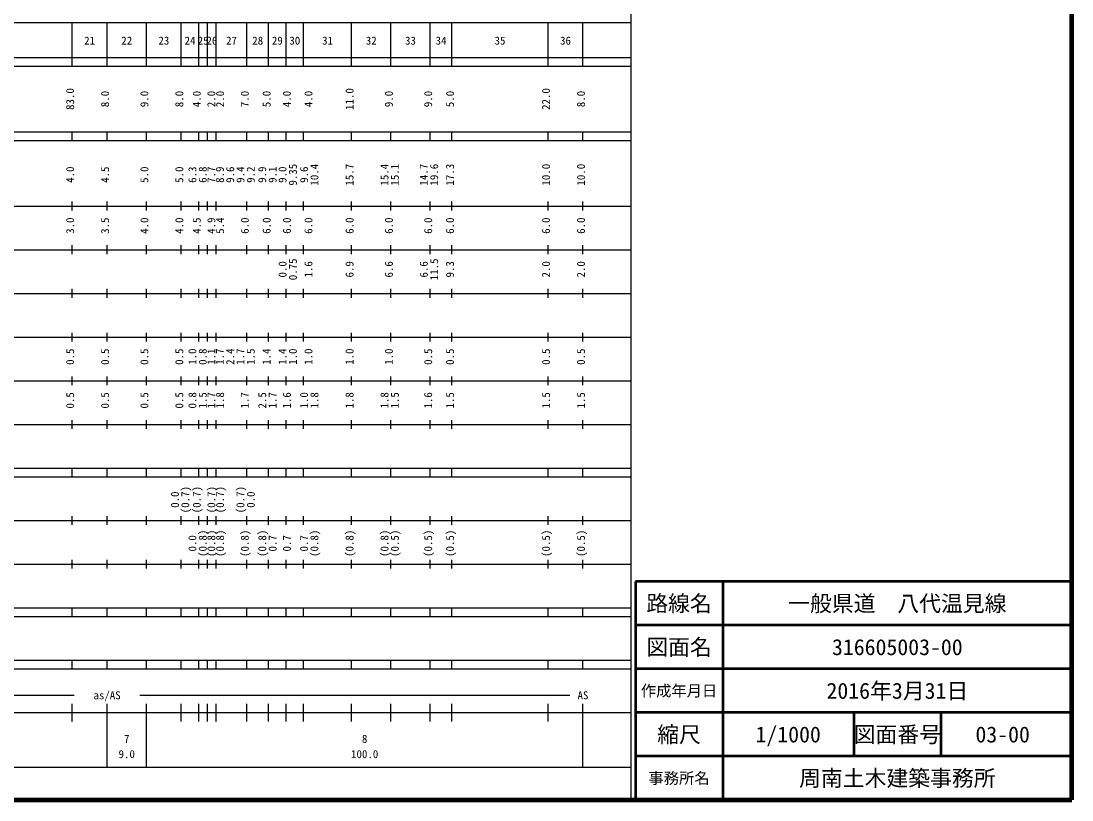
# Model space of a CAD drawing. Units: millimetres on the paper, enlarged 1000 times. Extents: x 40000 to 680000, y 20000 to 380000.
# Drawn here: x 439291 to 680000, y 20000 to 198357 of the extents above; entities that cross this region are included whole.
import ezdxf
from ezdxf.enums import TextEntityAlignment as Align

# ---------------------------------------------------------------- set-up
doc = ezdxf.new("R2010")
doc.units = ezdxf.units.MM
doc.header["$LTSCALE"] = 1000
for name, color, linetype, lineweight in [('M-TTL', 2, 'Continuous', 140), ('M-TTL-BAND', 7, 'Continuous', 25), ('M-TTL-FRAM', 2, 'Continuous', 50), ('M-TTL-LINE', 7, 'Continuous', 50)]:
    doc.layers.add(name, color=color, linetype=linetype, lineweight=lineweight)
doc.layers.add('M-TTL-TXT', color=7, linetype='Continuous')
doc.styles.add('ＭＳ ゴシック', font='')
doc.styles.get('ＭＳ ゴシック').set_extended_font_data('MS Gothic')

msp = doc.modelspace()

# ---------------------------------------------------------------- linework, layer by layer
at = {"layer": 'M-TTL'}
for p, q in [((680000, 20000), (680000, 380000)), ((40000, 20000), (680000, 20000))]:
    msp.add_line(p, q, dxfattribs=at)
at = {"layer": 'M-TTL-BAND'}
for p, q in [((579000, 20000), (579000, 370000)), ((68000, 198000), (579000, 198000)), ((451000, 188000), (451000, 198000)), ((459000, 188000), (459000, 198000)), ((468000, 188000), (468000, 198000)), ((476000, 188000), (476000, 198000)), ((480000, 188000), (480000, 198000)), ((482000, 188000), (482000, 198000)), ((484000, 188000), (484000, 198000)), ((491000, 188000), (491000, 198000)), ((496000, 188000), (496000, 198000)), ((500000, 188000), (500000, 198000)), ((504000, 188000), (504000, 198000)), ((515000, 188000), (515000, 198000)), ((524000, 188000), (524000, 198000)), ((533000, 188000), (533000, 198000)), ((538000, 188000), (538000, 198000)), ((560000, 188000), (560000, 198000)), ((568000, 188000), (568000, 198000)), ((40000, 190000), (579000, 190000)), ((40000, 188000), (579000, 188000)), ((40000, 173000), (579000, 173000)), ((40000, 171000), (579000, 171000)), ((451000, 171000), (451000, 173000)), ((459000, 171000), (459000, 173000)), ((468000, 171000), (468000, 173000)), ((476000, 171000), (476000, 173000)), ((480000, 171000), (480000, 173000)), ((482000, 171000), (482000, 173000)), ((484000, 171000), (484000, 173000)), ((491000, 171000), (491000, 173000)), ((496000, 171000), (496000, 173000)), ((500000, 171000), (500000, 173000)), ((504000, 171000), (504000, 173000)), ((515000, 171000), (515000, 173000)), ((524000, 171000), (524000, 173000)), ((533000, 171000), (533000, 173000)), ((538000, 171000), (538000, 173000)), ((560000, 171000), (560000, 173000)), ((568000, 171000), (568000, 173000)), ((451000, 155000), (451000, 157000)), ((459000, 155000), (459000, 157000)), ((468000, 155000), (468000, 157000)), ((476000, 155000), (476000, 157000)), ((480000, 155000), (480000, 157000)), ((482000, 155000), (482000, 157000)), ((484000, 155000), (484000, 157000)), ((491000, 155000), (491000, 157000)), ((496000, 155000), (496000, 157000)), ((500000, 155000), (500000, 157000)), ((504000, 155000), (504000, 157000)), ((515000, 155000), (515000, 157000)), ((524000, 155000), (524000, 157000)), ((533000, 155000), (533000, 157000)), ((538000, 155000), (538000, 157000)), ((560000, 155000), (560000, 157000)), ((568000, 155000), (568000, 157000)), ((40000, 156000), (579000, 156000)), ((451000, 145000), (451000, 147000)), ((459000, 145000), (459000, 147000)), ((468000, 145000), (468000, 147000)), ((476000, 145000), (476000, 147000)), ((480000, 145000), (480000, 147000)), ((482000, 145000), (482000, 147000)), ((484000, 145000), (484000, 147000)), ((491000, 145000), (491000, 147000)), ((496000, 145000), (496000, 147000)), ((500000, 145000), (500000, 147000)), ((504000, 145000), (504000, 147000)), ((515000, 145000), (515000, 147000)), ((524000, 145000), (524000, 147000)), ((533000, 145000), (533000, 147000)), ((538000, 145000), (538000, 147000)), ((560000, 145000), (560000, 147000)), ((568000, 145000), (568000, 147000)), ((46000, 146000), (579000, 146000)), ((52000, 136000), (579000, 136000)), ((451000, 135000), (451000, 137000)), ((459000, 135000), (459000, 137000)), ((468000, 135000), (468000, 137000)), ((476000, 135000), (476000, 137000)), ((480000, 135000), (480000, 137000)), ((482000, 135000), (482000, 137000)), ((484000, 135000), (484000, 137000)), ((491000, 135000), (491000, 137000)), ((496000, 135000), (496000, 137000)), ((500000, 135000), (500000, 137000)), ((504000, 135000), (504000, 137000)), ((515000, 135000), (515000, 137000)), ((524000, 135000), (524000, 137000)), ((533000, 135000), (533000, 137000)), ((538000, 135000), (538000, 137000)), ((560000, 135000), (560000, 137000)), ((568000, 135000), (568000, 137000)), ((46000, 126000), (579000, 126000)), ((451000, 125000), (451000, 127000)), ((459000, 125000), (459000, 127000)), ((468000, 125000), (468000, 127000)), ((476000, 125000), (476000, 127000)), ((480000, 125000), (480000, 127000)), ((482000, 125000), (482000, 127000)), ((484000, 125000), (484000, 127000)), ((491000, 125000), (491000, 127000)), ((496000, 125000), (496000, 127000)), ((500000, 125000), (500000, 127000)), ((504000, 125000), (504000, 127000)), ((515000, 125000), (515000, 127000)), ((524000, 125000), (524000, 127000)), ((533000, 125000), (533000, 127000)), ((538000, 125000), (538000, 127000)), ((560000, 125000), (560000, 127000)), ((568000, 125000), (568000, 127000)), ((52000, 116000), (579000, 116000)), ((451000, 115000), (451000, 117000)), ((459000, 115000), (459000, 117000)), ((468000, 115000), (468000, 117000)), ((476000, 115000), (476000, 117000)), ((480000, 115000), (480000, 117000)), ((482000, 115000), (482000, 117000)), ((484000, 115000), (484000, 117000)), ((491000, 115000), (491000, 117000)), ((496000, 115000), (496000, 117000)), ((500000, 115000), (500000, 117000)), ((504000, 115000), (504000, 117000)), ((515000, 115000), (515000, 117000)), ((524000, 115000), (524000, 117000)), ((533000, 115000), (533000, 117000)), ((538000, 115000), (538000, 117000)), ((560000, 115000), (560000, 117000)), ((568000, 115000), (568000, 117000)), ((46000, 106000), (579000, 106000)), ((451000, 105000), (451000, 107000)), ((459000, 105000), (459000, 107000)), ((468000, 105000), (468000, 107000)), ((476000, 105000), (476000, 107000)), ((480000, 105000), (480000, 107000)), ((482000, 105000), (482000, 107000)), ((484000, 105000), (484000, 107000)), ((491000, 105000), (491000, 107000)), ((496000, 105000), (496000, 107000)), ((500000, 105000), (500000, 107000)), ((504000, 105000), (504000, 107000)), ((515000, 105000), (515000, 107000)), ((524000, 105000), (524000, 107000)), ((533000, 105000), (533000, 107000)), ((538000, 105000), (538000, 107000)), ((560000, 105000), (560000, 107000)), ((568000, 105000), (568000, 107000)), ((40000, 96000), (579000, 96000)), ((40000, 94000), (579000, 94000)), ((451000, 94000), (451000, 96000)), ((459000, 94000), (459000, 96000)), ((468000, 94000), (468000, 96000)), ((476000, 94000), (476000, 96000)), ((480000, 94000), (480000, 96000)), ((482000, 94000), (482000, 96000)), ((484000, 94000), (484000, 96000)), ((491000, 94000), (491000, 96000)), ((496000, 94000), (496000, 96000)), ((500000, 94000), (500000, 96000)), ((504000, 94000), (504000, 96000)), ((515000, 94000), (515000, 96000)), ((524000, 94000), (524000, 96000)), ((533000, 94000), (533000, 96000)), ((538000, 94000), (538000, 96000)), ((560000, 94000), (560000, 96000)), ((568000, 94000), (568000, 96000)), ((451000, 83000), (451000, 85000)), ((459000, 83000), (459000, 85000)), ((468000, 83000), (468000, 85000)), ((476000, 83000), (476000, 85000)), ((480000, 83000), (480000, 85000)), ((482000, 83000), (482000, 85000)), ((484000, 83000), (484000, 85000)), ((491000, 83000), (491000, 85000)), ((496000, 83000), (496000, 85000)), ((500000, 83000), (500000, 85000)), ((504000, 83000), (504000, 85000)), ((515000, 83000), (515000, 85000)), ((524000, 83000), (524000, 85000)), ((533000, 83000), (533000, 85000)), ((538000, 83000), (538000, 85000)), ((560000, 83000), (560000, 85000)), ((568000, 83000), (568000, 85000)), ((49000, 84000), (579000, 84000)), ((451000, 73000), (451000, 75000)), ((459000, 73000), (459000, 75000)), ((468000, 73000), (468000, 75000)), ((476000, 73000), (476000, 75000)), ((480000, 73000), (480000, 75000)), ((482000, 73000), (482000, 75000)), ((484000, 73000), (484000, 75000)), ((491000, 73000), (491000, 75000)), ((496000, 73000), (496000, 75000)), ((500000, 73000), (500000, 75000)), ((504000, 73000), (504000, 75000)), ((515000, 73000), (515000, 75000)), ((524000, 73000), (524000, 75000)), ((533000, 73000), (533000, 75000)), ((538000, 73000), (538000, 75000)), ((560000, 73000), (560000, 75000)), ((568000, 73000), (568000, 75000)), ((40000, 74000), (579000, 74000)), ((40000, 64000), (579000, 64000)), ((451000, 62000), (451000, 64000)), ((459000, 62000), (459000, 64000)), ((468000, 62000), (468000, 64000)), ((476000, 62000), (476000, 64000)), ((480000, 62000), (480000, 64000)), ((482000, 62000), (482000, 64000)), ((484000, 62000), (484000, 64000)), ((491000, 62000), (491000, 64000)), ((496000, 62000), (496000, 64000)), ((500000, 62000), (500000, 64000)), ((504000, 62000), (504000, 64000)), ((515000, 62000), (515000, 64000)), ((524000, 62000), (524000, 64000)), ((533000, 62000), (533000, 64000)), ((538000, 62000), (538000, 64000)), ((560000, 62000), (560000, 64000)), ((568000, 62000), (568000, 64000)), ((40000, 62000), (579000, 62000)), ((40000, 52000), (579000, 52000)), ((451000, 50000), (451000, 52000)), ((459000, 50000), (459000, 52000)), ((468000, 50000), (468000, 52000)), ((476000, 50000), (476000, 52000)), ((480000, 50000), (480000, 52000)), ((482000, 50000), (482000, 52000)), ((484000, 50000), (484000, 52000)), ((491000, 50000), (491000, 52000)), ((496000, 50000), (496000, 52000)), ((500000, 50000), (500000, 52000)), ((504000, 50000), (504000, 52000)), ((515000, 50000), (515000, 52000)), ((524000, 50000), (524000, 52000)), ((533000, 50000), (533000, 52000)), ((538000, 50000), (538000, 52000)), ((560000, 50000), (560000, 52000)), ((568000, 50000), (568000, 52000)), ((40000, 50000), (579000, 50000)), ((140500, 44000), (451500, 44000)), ((466500, 44000), (565000, 44000)), ((451000, 38000), (451000, 42000)), ((459000, 27500), (459000, 42000)), ((468000, 27500), (468000, 42000)), ((476000, 38000), (476000, 42000)), ((480000, 38000), (480000, 42000)), ((482000, 38000), (482000, 42000)), ((484000, 38000), (484000, 42000)), ((491000, 38000), (491000, 42000)), ((496000, 38000), (496000, 42000)), ((500000, 38000), (500000, 42000)), ((504000, 38000), (504000, 42000)), ((515000, 38000), (515000, 42000)), ((524000, 38000), (524000, 42000)), ((533000, 38000), (533000, 42000)), ((538000, 38000), (538000, 42000)), ((560000, 38000), (560000, 42000)), ((568000, 27500), (568000, 42000)), ((40000, 40000), (579000, 40000)), ((68000, 27500), (579000, 27500))]:
    msp.add_line(p, q, dxfattribs=at)
at = {"layer": 'M-TTL-FRAM'}
for p, q in [((680000, 70000), (580000, 70000)), ((580000, 70000), (580000, 20000))]:
    msp.add_line(p, q, dxfattribs=at)
at = {"layer": 'M-TTL-LINE'}
for p, q in [((600000, 70000), (600000, 20000)), ((680000, 60000), (580000, 60000)), ((680000, 50000), (580000, 50000)), ((680000, 40000), (580000, 40000)), ((630000, 40000), (630000, 30000)), ((650000, 40000), (650000, 30000)), ((680000, 30000), (580000, 30000))]:
    msp.add_line(p, q, dxfattribs=at)

# ---------------------------------------------------------------- texts
at = {"layer": 'M-TTL-BAND', "style": 'ＭＳ ゴシック'}
for s, p in [('21', (455000, 192405)), ('22', (463500, 192405)), ('23', (472000, 192405)), ('24', (478000, 192405)), ('25', (481000, 192405)), ('26', (483000, 192405)), ('27', (487500, 192405)), ('28', (493500, 192405)), ('29', (498000, 192405)), ('30', (502000, 192405)), ('31', (509500, 192405)), ('32', (519500, 192405)), ('33', (528500, 192405)), ('34', (535500, 192405)), ('35', (549000, 192405)), ('36', (564000, 192405)), ('as/AS', (459000, 42500)), ('AS', (568000, 42500)), ('7', (463500, 32523)), ('8', (518000, 32523)), ('9.0', (463500, 29033)), ('100.0', (518000, 29033))]:
    msp.add_text(s, height=1833, dxfattribs=at).set_placement(p, align=Align.BOTTOM_CENTER)
for s, p in [('83.0', (452000, 180500)), ('8.0', (460000, 180500)), ('9.0', (469000, 180500)), ('8.0', (477000, 180500)), ('4.0', (481000, 180500)), ('2.0', (484342, 180500)), ('2.0', (486342, 180500)), ('7.0', (492000, 180500)), ('5.0', (497000, 180500)), ('4.0', (501645, 180500)), ('4.0', (506579, 180500)), ('11.0', (516000, 180500)), ('9.0', (525000, 180500)), ('9.0', (534000, 180500)), ('5.0', (539000, 180500)), ('22.0', (561000, 180500)), ('8.0', (569000, 180500)), ('4.0', (452000, 163174)), ('4.5', (460000, 163174)), ('5.0', (469000, 163174)), ('5.0', (477000, 163174)), ('6.3', (480000, 163174)), ('6.8', (482370, 163174)), ('7.7', (484342, 163174)), ('8.9', (486292, 163174)), ('9.6', (488662, 163174)), ('9.4', (491000, 163174)), ('9.2', (493370, 163174)), ('9.9', (496000, 163174)), ('9.1', (498370, 163174)), ('9.0', (500645, 163174)), ('9.35', (503015, 163174)), ('9.6', (505579, 163174)), ('10.4', (507949, 163174)), ('15.7', (516000, 163174)), ('15.4', (524000, 163174)), ('15.1', (526370, 163174)), ('14.7', (533000, 163174)), ('19.6', (535370, 163174)), ('17.3', (539000, 163174)), ('10.0', (561000, 163174)), ('10.0', (569000, 163174)), ('3.0', (452000, 151500)), ('3.5', (460000, 151500)), ('4.0', (469000, 151500)), ('4.0', (477000, 151500)), ('4.5', (481000, 151500)), ('4.9', (484342, 151500)), ('5.4', (486342, 151500)), ('6.0', (492000, 151500)), ('6.0', (497000, 151500)), ('6.0', (501645, 151500)), ('6.0', (506579, 151500)), ('6.0', (516000, 151500)), ('6.0', (525000, 151500)), ('6.0', (534000, 151500)), ('6.0', (539000, 151500)), ('6.0', (561000, 151500)), ('6.0', (569000, 151500)), ('0.0', (500645, 141500)), ('0.75', (503015, 141500)), ('1.6', (506579, 141500)), ('6.9', (516000, 141500)), ('6.6', (525000, 141500)), ('6.6', (533000, 141500)), ('11.5', (535370, 141500)), ('9.3', (539000, 141500)), ('2.0', (561000, 141500)), ('2.0', (569000, 141500)), ('0.5', (452000, 121500)), ('0.5', (460000, 121500)), ('0.5', (469000, 121500)), ('0.5', (477000, 121500)), ('1.0', (480000, 121500)), ('0.8', (482370, 121500)), ('1.1', (484342, 121500)), ('1.7', (486292, 121500)), ('2.4', (488662, 121500)), ('1.7', (491000, 121500)), ('1.5', (493370, 121500)), ('1.4', (497000, 121500)), ('1.4', (500645, 121500)), ('1.0', (503015, 121500)), ('1.0', (506579, 121500)), ('1.0', (516000, 121500)), ('1.0', (525000, 121500)), ('0.5', (534000, 121500)), ('0.5', (539000, 121500)), ('0.5', (561000, 121500)), ('0.5', (569000, 121500)), ('0.5', (452000, 111500)), ('0.5', (460000, 111500)), ('0.5', (469000, 111500)), ('0.5', (477000, 111500)), ('0.8', (480000, 111500)), ('1.5', (482370, 111500)), ('1.7', (484342, 111500)), ('1.8', (486342, 111500)), ('1.7', (492000, 111500)), ('2.5', (496000, 111500)), ('1.7', (498370, 111500)), ('1.6', (501645, 111500)), ('1.0', (505579, 111500)), ('1.8', (507949, 111500)), ('1.8', (516000, 111500)), ('1.8', (524000, 111500)), ('1.5', (526370, 111500)), ('1.6', (534000, 111500)), ('1.5', (539000, 111500)), ('1.5', (561000, 111500)), ('1.5', (569000, 111500)), ('(0.7)', (478370, 88764)), ('(0.7)', (481000, 88764)), ('(0.7)', (484342, 88764)), ('(0.7)', (486342, 88764)), ('(0.7)', (491000, 88764)), ('0.0', (476000, 88764)), ('0.0', (493370, 88764)), ('0.0', (480000, 78764)), ('(0.8)', (482370, 78764)), ('(0.8)', (484342, 78764)), ('(0.8)', (486342, 78764)), ('(0.8)', (492000, 78764)), ('(0.8)', (496000, 78764)), ('0.7', (498370, 78764)), ('0.7', (501645, 78764)), ('0.7', (505579, 78764)), ('(0.8)', (507949, 78764)), ('(0.8)', (516000, 78764)), ('(0.8)', (524000, 78764)), ('(0.5)', (526370, 78764)), ('(0.5)', (534000, 78764)), ('(0.5)', (539000, 78764)), ('(0.5)', (561000, 78764)), ('(0.5)', (569000, 78764))]:
    msp.add_text(s, height=1833, rotation=90, dxfattribs=at).set_placement(p, align=Align.BOTTOM_CENTER)
at = {"layer": 'M-TTL-TXT', "style": 'ＭＳ ゴシック'}
for s, height, p in [('路線名', 3666, (590000, 65000)), ('路線名', 3666, (590000, 65000)), ('一般県道\u3000八代温見線', 3666, (640000, 65000)), ('図面名', 3666, (590000, 55000)), ('図面名', 3666, (590000, 55000)), ('316605003-00', 3666, (640000, 55000)), ('作成年月日', 2566, (590000, 45000)), ('作成年月日', 2566, (590000, 45000)), ('2016年3月31日', 3666, (640000, 45000)), ('縮尺', 3666, (590000, 35000)), ('縮尺', 3666, (590000, 35000)), ('1/1000', 3666, (615000, 35000)), ('図面番号', 3666, (640000, 35000)), ('図面番号', 3666, (640000, 35000)), ('03-00', 3666, (664125, 35000)), ('事務所名', 2566, (590000, 25000)), ('事務所名', 2566, (590000, 25000)), ('周南土木建築事務所', 3666, (640000, 25000))]:
    msp.add_text(s, height=height, dxfattribs=at).set_placement(p, align=Align.MIDDLE_CENTER)

doc.saveas('drawing.dxf')
